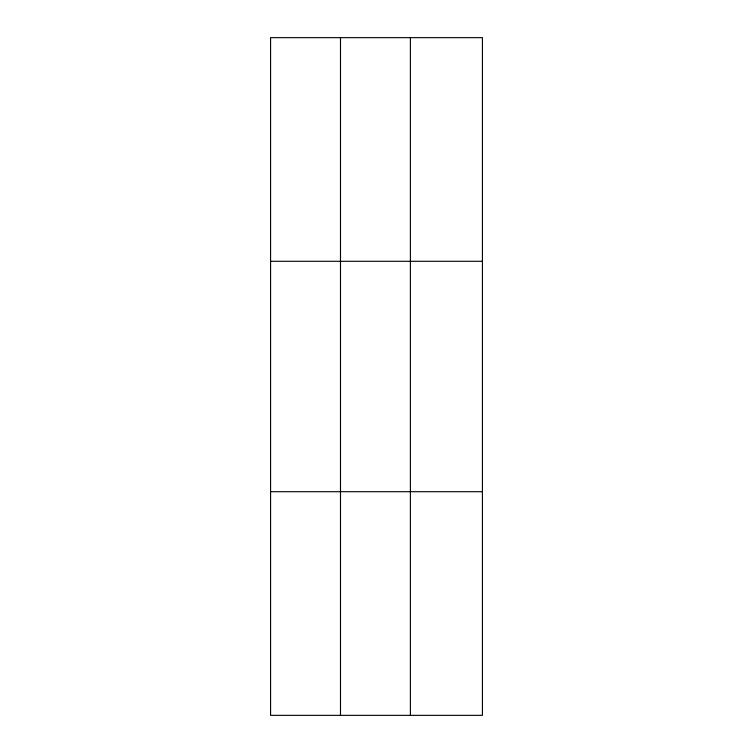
<?xml version="1.0" encoding="UTF-8"?>
<svg xmlns="http://www.w3.org/2000/svg" width="753" height="753" viewBox="0 0 753 753"><rect width="100%" height="100%" fill="white"/><g stroke="black" fill="none" stroke-linecap="round" stroke-linejoin="round"><path stroke-width="1.13" d="M340.488 37.65L340.488 715.35M410.394 37.65L410.394 715.35M270.572 261.291L482.428 261.291M270.572 491.709L482.428 491.709M482.428 640.803L482.428 715.35L270.572 715.35L270.572 37.65L482.428 37.65L482.428 640.803"/></g></svg>
